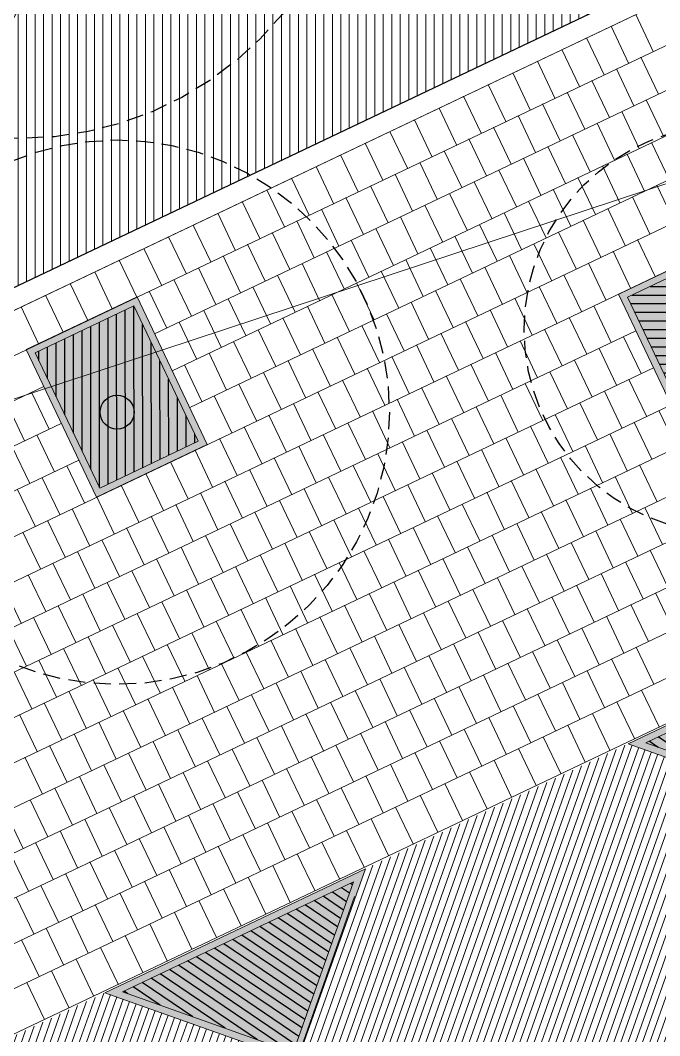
# Model space of a CAD drawing. Header units: metres. Extents: x 678805 to 1359287, y 2747329 to 5497370.
# Drawn here: x 679985.86 to 679995.25, y 2748682.56 to 2748697.48 of the extents above; entities that cross this region are included whole.
import ezdxf
from ezdxf.enums import TextEntityAlignment as Align

# ---------------------------------------------------------------- set-up
doc = ezdxf.new("R2010")
doc.units = ezdxf.units.M
doc.linetypes.add('XREF_MON_SFT_TREES$0$HIDDEN', pattern=[0.375, 0.25, -0.125])
for name, color, linetype in [('00_XREF_MON_HSC_PAVEMENT', 7, 'Continuous'), ('00_XREF_TWQ_BUILDINGS', 7, 'Continuous'), ('00_XREF_TWQ_SFT_TREES', 7, 'Continuous'), ('XREF_MON_GENERAL_LAYOUT$0$02-L-Edge Line Step -10cm', 6, 'Continuous'), ('XREF_MON_GENERAL_LAYOUT$0$02-L-Plan Change', 8, 'Continuous'), ('XREF_MON_HSC_PAVEMENT$0$03-TR-Tree Pit_Green', 74, 'Continuous'), ('XREF_MON_SFT_TREES$0$SL_TREE_CANOPY', 251, 'XREF_MON_SFT_TREES$0$HIDDEN'), ('XREF_MON_SFT_TREES$0$SL_TREE_TRUNK', 251, 'Continuous')]:
    doc.layers.add(name, color=color, linetype=linetype)
for name, color, linetype, true_color in [('02-L-Waterfeatures 01', 7, 'Continuous', 0x4da6ff), ('XREF_MON_HSC_PAVEMENT$0$03-TR-Tree Pit_White', 7, 'Continuous', 0xfcfcfc), ('XREF_MON_SFT_TREES$0$SL_TREE_ACACIA_ETBAICA', 7, 'Continuous', 0x405700), ('XREF_MON_SFT_TREES$0$SL_TREE_ALBIZIA_LEBBECK', 7, 'Continuous', 0xa3a300), ('XREF_MON_SFT_TREES$0$SL_TREE_PROSOPIS_CINERARIA', 7, 'Continuous', 0x5f7f00)]:
    doc.layers.add(name, color=color, linetype=linetype, true_color=true_color)
for name, color, linetype, lineweight in [('XREF_MON_GENERAL_LAYOUT$0$02-L-Material Change', 251, 'Continuous', 5), ('XREF_MON_GENERAL_LAYOUT$0$04-BK-Tree Pit', 6, 'Continuous', 5), ('XREF_MON_HSC_FURNITURE$0$03-PG-CBIncluded', 8, 'Continuous', 5), ('XREF_MON_HSC_PAVEMENT$0$04-BK-Tree Pit', 6, 'Continuous', 5)]:
    doc.layers.add(name, color=color, linetype=linetype, lineweight=lineweight)
for name, color, linetype, lineweight, true_color in [('XREF_MON_HSC_PAVEMENT$0$02-L-Joints-Paviment_07_Precast Concrete Blocks 60X40', 7, 'Continuous', 5, 0x999999), ('XREF_MON_HSC_PAVEMENT$0$03-TR-Pavement_02_Sealed Gravel', 7, 'Continuous', 5, 0x38321e), ('XREF_MON_HSC_PAVEMENT$0$03-TR-Pavement_07_Precast Concrete Blocks 20X10', 7, 'Continuous', 5, 0x999999), ('XREF_MON_HSC_PAVEMENT$0$03-TR-Pavement_07_Precast Concrete Blocks 60X40', 7, 'Continuous', 5, 0x999999)]:
    doc.layers.add(name, color=color, linetype=linetype, lineweight=lineweight, true_color=true_color)
doc.layers.get('XREF_MON_SFT_TREES$0$SL_TREE_ACACIA_ETBAICA').off()
doc.layers.get('XREF_MON_SFT_TREES$0$SL_TREE_ALBIZIA_LEBBECK').off()
doc.layers.get('XREF_MON_SFT_TREES$0$SL_TREE_PROSOPIS_CINERARIA').off()
doc.styles.add('XREF_MON_GENERAL_LAYOUT$0$Standard', font='arial.ttf')

# ---------------------------------------------------------------- blocks, each defined once
blk = doc.blocks.new('XREF_MON_SFT_TREES$0$Acacia etbaica')
h = blk.add_hatch()
h.set_pattern_fill('ANSI31', color=256, scale=0.1)
edge = h.paths.add_edge_path()
edge.add_arc((0, 0), 3, 0, 360)
at = {"layer": 'XREF_MON_SFT_TREES$0$SL_TREE_TRUNK'}
h = blk.add_hatch(color=256, dxfattribs=at)
h.dxf.hatch_style = 1
edge = h.paths.add_edge_path()
edge.add_arc((0, 0), 0.15, 286.4511, 569.1271)
edge.add_arc((0, 0), 0.15, 209.1271, 286.4511)
at = {"layer": 'XREF_MON_SFT_TREES$0$SL_TREE_CANOPY'}
blk.add_circle((0, 0), 3, dxfattribs=at)
at = {"layer": 'XREF_MON_SFT_TREES$0$SL_TREE_TRUNK'}
blk.add_circle((0, 0), 0.15, dxfattribs=at)
blk.add_circle((0, 0), 0.15, dxfattribs=at)
blk = doc.blocks.new('XREF_MON_SFT_TREES$0$Prosopis_cineraria')
h = blk.add_hatch()
h.set_pattern_fill('ANSI31', color=256, scale=0.1)
edge = h.paths.add_edge_path()
edge.add_arc((0, 0), 4, 0, 360)
at = {"layer": 'XREF_MON_SFT_TREES$0$SL_TREE_TRUNK'}
h = blk.add_hatch(color=256, dxfattribs=at)
h.dxf.hatch_style = 1
edge = h.paths.add_edge_path()
edge.add_arc((0, 0), 0.25, 0, 360)
at = {"layer": 'XREF_MON_SFT_TREES$0$SL_TREE_CANOPY', "linetype": 'XREF_MON_SFT_TREES$0$HIDDEN'}
blk.add_circle((0, 0), 4, dxfattribs=at)
at = {"layer": 'XREF_MON_SFT_TREES$0$SL_TREE_TRUNK'}
blk.add_circle((0, 0), 0.25, dxfattribs=at)
blk = doc.blocks.new('XREF_MON_SFT_TREES$0$Albizia_lebbeck')
h = blk.add_hatch()
h.set_pattern_fill('ANSI31', color=256, scale=0.1)
edge = h.paths.add_edge_path()
edge.add_arc((0, 0), 5, -25.4481, 334.5519)
at = {"layer": 'XREF_MON_SFT_TREES$0$SL_TREE_TRUNK'}
h = blk.add_hatch(color=256, dxfattribs=at)
h.dxf.hatch_style = 1
edge = h.paths.add_edge_path()
edge.add_arc((0, 0), 0.25, 0, 360)
at = {"layer": 'XREF_MON_SFT_TREES$0$SL_TREE_CANOPY', "linetype": 'XREF_MON_SFT_TREES$0$HIDDEN'}
blk.add_circle((0, 0), 5, dxfattribs=at)
at = {"layer": 'XREF_MON_SFT_TREES$0$SL_TREE_TRUNK'}
blk.add_circle((0, 0), 0.25, dxfattribs=at)
blk = doc.blocks.new('XREF_MON_SFT_TREES')
at = {"layer": 'XREF_MON_SFT_TREES$0$SL_TREE_ACACIA_ETBAICA', "rotation": 25.44812939262281}
blk.add_blockref('XREF_MON_SFT_TREES$0$Acacia etbaica', (679996.26, 2748692.944), dxfattribs=at)
at = {"layer": 'XREF_MON_SFT_TREES$0$SL_TREE_ALBIZIA_LEBBECK', "rotation": 25.44812939262281}
blk.add_blockref('XREF_MON_SFT_TREES$0$Albizia_lebbeck', (679985.847, 2748700.747), dxfattribs=at)
at = {"layer": 'XREF_MON_SFT_TREES$0$SL_TREE_PROSOPIS_CINERARIA', "rotation": 25.44812939262281}
blk.add_blockref('XREF_MON_SFT_TREES$0$Prosopis_cineraria', (679987.28, 2748691.725), dxfattribs=at)
blk = doc.blocks.new('XREF_MON_HSC_PAVEMENT$0$ALCORQUE RECTANGULAR')
at = {"layer": 'XREF_MON_HSC_PAVEMENT$0$03-TR-Tree Pit_Green', "ltscale": 0.3}
h = blk.add_hatch(dxfattribs=at)
h.set_pattern_fill('ANSI31', color=256, scale=0.04, angle=-45)
h.set_pattern_definition([(360, (-2068898.16958, 3428624.0145), (3e-17, 0.127), [])])
h.paths.add_polyline_path([(679903.391, 2748647.421), (679902.702, 2748648.869), (679904.689, 2748649.814), (679905.377, 2748648.367)])
at = {"layer": 'XREF_MON_HSC_PAVEMENT$0$03-TR-Tree Pit_White'}
h = blk.add_hatch(color=256, dxfattribs=at)
h.dxf.hatch_style = 1
h.paths.add_polyline_path([(679903.344, 2748647.288), (679902.569, 2748648.916), (679904.736, 2748649.947), (679905.511, 2748648.319)])
blk = doc.blocks.new('XREF_MON_HSC_PAVEMENT$0$Alcorque Parking 8m2')
at = {"layer": 'XREF_MON_HSC_PAVEMENT$0$03-TR-Tree Pit_Green', "ltscale": 0.3}
h = blk.add_hatch(dxfattribs=at)
h.set_pattern_fill('ANSI31', color=256, scale=0.04, angle=40)
h.set_pattern_definition([(85, (-679726.04474, -2748720.75428), (-0.1265167266577, 0.011068779329), [])])
h.paths.add_polyline_path([(-1.079, -0.384), (2.316, 1.231), (-0.189, 2.121)])
at = {"layer": 'XREF_MON_HSC_PAVEMENT$0$03-TR-Tree Pit_White'}
h = blk.add_hatch(color=256, dxfattribs=at)
h.dxf.hatch_style = 1
h.paths.add_polyline_path([(-1.254, -0.578), (2.577, 1.245), (-0.25, 2.249)])
blk = doc.blocks.new('XREF_MON_HSC_PAVEMENT')
at = {"layer": 'XREF_MON_HSC_PAVEMENT$0$03-TR-Pavement_02_Sealed Gravel', "linetype": 'Continuous'}
h = blk.add_hatch(dxfattribs=at)
h.set_pattern_fill('ANSI31', color=256, scale=0.0393, angle=45)
h.set_pattern_definition([(90, (652974.11672, 2717198.73223), (-0.1247775, 0), [])])
h.paths.add_polyline_path([(679968.866, 2748742.603), (679983.868, 2748747.571), (679993.107, 2748719.677), (679978.111, 2748714.692)], flags=16)
h.paths.add_polyline_path([(679998.133, 2748710.307), (680003.902, 2748713.034), (680005.419, 2748708.439), (680000.185, 2748705.967)], flags=16)
h.paths.add_polyline_path([(679963.902, 2748747.461), (679988.621, 2748759.303), (680006.998, 2748703.659), (679982.255, 2748691.885)])
at = {"layer": 'XREF_MON_HSC_PAVEMENT$0$03-TR-Pavement_07_Precast Concrete Blocks 20X10'}
h = blk.add_hatch(dxfattribs=at)
h.set_pattern_fill('ANSI31', color=256, scale=0.0315, angle=25.5)
h.set_pattern_definition([(70.5, (0, 0), (-0.094275932128, 0.033384858509), [])])
h.paths.add_polyline_path([(679945.648, 2748656.46), (679943.852, 2748660.24), (679944.878, 2748663.104), (679948.723, 2748664.934), (679951.551, 2748663.93), (679952.554, 2748666.757), (679956.392, 2748668.583), (679959.225, 2748667.582), (679960.23, 2748670.41), (679964.074, 2748672.238), (679966.807, 2748671.268), (679966.901, 2748671.235), (679967.905, 2748674.062), (679971.75, 2748675.891), (679974.576, 2748674.887), (679975.581, 2748677.714), (679979.425, 2748679.544), (679982.251, 2748678.54), (679983.256, 2748681.367), (679987.1, 2748683.196), (679989.832, 2748682.225), (679990.931, 2748685.019), (679994.775, 2748686.848), (679997.603, 2748685.845), (679998.607, 2748688.672), (680002.45, 2748690.501), (680005.277, 2748689.497), (680006.278, 2748692.322), (680010.255, 2748694.245), (680013.159, 2748693.214), (680014.955, 2748689.44)])
at = {"layer": 'XREF_MON_HSC_PAVEMENT$0$02-L-Joints-Paviment_07_Precast Concrete Blocks 60X40'}
for points in [[(679995.156, 2748697.027), (679994.898, 2748697.569)], [(679994.795, 2748696.855), (679994.537, 2748697.397)], [(679994.434, 2748696.683), (679994.176, 2748697.225)], [(679994.073, 2748696.511), (679993.815, 2748697.053)], [(679993.711, 2748696.339), (679993.454, 2748696.881)], [(679995.234, 2748696.4), (679994.976, 2748696.942)], [(679994.873, 2748696.228), (679994.615, 2748696.77)], [(679993.35, 2748696.167), (679993.092, 2748696.709)], [(679994.512, 2748696.056), (679994.254, 2748696.598)], [(679992.989, 2748695.996), (679992.731, 2748696.538)], [(679992.628, 2748695.824), (679992.37, 2748696.366)], [(679994.15, 2748695.884), (679993.892, 2748696.426)], [(679995.312, 2748695.773), (679995.054, 2748696.315)], [(679992.267, 2748695.652), (679992.009, 2748696.194)], [(679993.789, 2748695.712), (679993.531, 2748696.254)], [(679994.951, 2748695.601), (679994.693, 2748696.143)], [(679991.905, 2748695.48), (679991.648, 2748696.022)], [(679993.428, 2748695.541), (679993.17, 2748696.082)], [(679991.544, 2748695.308), (679991.286, 2748695.85)], [(679993.067, 2748695.369), (679992.809, 2748695.911)], [(679994.589, 2748695.429), (679994.332, 2748695.971)], [(679992.706, 2748695.197), (679992.448, 2748695.739)], [(679994.228, 2748695.257), (679993.97, 2748695.799)], [(679995.39, 2748695.145), (679995.132, 2748695.687)], [(679991.183, 2748695.136), (679990.925, 2748695.678)], [(679992.344, 2748695.025), (679992.087, 2748695.567)], [(679993.867, 2748695.085), (679993.609, 2748695.627)], [(679990.822, 2748694.964), (679990.564, 2748695.506)], [(679991.983, 2748694.853), (679991.725, 2748695.395)], [(679993.506, 2748694.913), (679993.248, 2748695.455)], [(679995.029, 2748694.973), (679994.771, 2748695.515)], [(679990.461, 2748694.792), (679990.203, 2748695.334)], [(679993.145, 2748694.742), (679992.887, 2748695.283)], [(679994.667, 2748694.801), (679994.41, 2748695.343)], [(679990.1, 2748694.621), (679989.842, 2748695.162)], [(679991.622, 2748694.681), (679991.364, 2748695.223)], [(679992.783, 2748694.57), (679992.526, 2748695.112)], [(679994.306, 2748694.63), (679994.048, 2748695.171)], [(679989.738, 2748694.449), (679989.48, 2748694.991)], [(679991.261, 2748694.509), (679991.003, 2748695.051)], [(679992.422, 2748694.398), (679992.164, 2748694.94)], [(679993.945, 2748694.458), (679993.687, 2748695)], [(679995.468, 2748694.518), (679995.21, 2748695.06)], [(679989.377, 2748694.277), (679989.119, 2748694.819)], [(679990.9, 2748694.337), (679990.642, 2748694.879)], [(679993.584, 2748694.286), (679993.326, 2748694.828)], [(679995.107, 2748694.346), (679994.849, 2748694.888)], [(679989.016, 2748694.105), (679988.758, 2748694.647)], [(679990.538, 2748694.166), (679990.281, 2748694.707)], [(679992.061, 2748694.226), (679991.803, 2748694.768)], [(679993.223, 2748694.114), (679992.965, 2748694.656)], [(679994.745, 2748694.174), (679994.487, 2748694.716)], [(679990.177, 2748693.994), (679989.919, 2748694.536)], [(679991.7, 2748694.054), (679991.442, 2748694.596)], [(679994.384, 2748694.002), (679994.126, 2748694.544)], [(679988.655, 2748693.933), (679988.397, 2748694.475)], [(679989.816, 2748693.822), (679989.558, 2748694.364)], [(679991.339, 2748693.882), (679991.081, 2748694.424)], [(679992.862, 2748693.942), (679992.604, 2748694.484)], [(679994.023, 2748693.831), (679993.765, 2748694.372)], [(679988.294, 2748693.761), (679988.036, 2748694.303)], [(679990.977, 2748693.71), (679990.72, 2748694.252)], [(679992.5, 2748693.77), (679992.242, 2748694.312)], [(679993.662, 2748693.659), (679993.404, 2748694.201)], [(679995.185, 2748693.719), (679994.927, 2748694.26)], [(679987.932, 2748693.589), (679987.674, 2748694.131)], [(679989.455, 2748693.65), (679989.197, 2748694.192)], [(679990.616, 2748693.538), (679990.358, 2748694.08)], [(679992.139, 2748693.598), (679991.881, 2748694.14)], [(679994.823, 2748693.547), (679994.566, 2748694.089)], [(679987.571, 2748693.417), (679987.313, 2748693.959)], [(679989.094, 2748693.478), (679988.836, 2748694.02)], [(679990.255, 2748693.367), (679989.997, 2748693.908)], [(679991.778, 2748693.426), (679991.52, 2748693.968)], [(679993.301, 2748693.487), (679993.043, 2748694.029)], [(679994.462, 2748693.375), (679994.204, 2748693.917)], [(679987.21, 2748693.246), (679986.952, 2748693.787)], [(679988.732, 2748693.306), (679988.475, 2748693.848)], [(679991.417, 2748693.255), (679991.159, 2748693.797)], [(679992.939, 2748693.315), (679992.682, 2748693.857)], [(679986.849, 2748693.074), (679986.591, 2748693.616)], [(679988.371, 2748693.134), (679988.113, 2748693.676)], [(679989.894, 2748693.195), (679989.636, 2748693.737)], [(679991.056, 2748693.083), (679990.798, 2748693.625)], [(679992.578, 2748693.143), (679992.32, 2748693.685)], [(679994.101, 2748693.203), (679993.843, 2748693.745)], [(679988.01, 2748692.962), (679987.752, 2748693.504)], [(679989.533, 2748693.023), (679989.275, 2748693.565)], [(679990.694, 2748692.911), (679990.436, 2748693.453)], [(679992.217, 2748692.971), (679991.959, 2748693.513)], [(679993.74, 2748693.031), (679993.482, 2748693.573)], [(679986.488, 2748692.902), (679986.23, 2748693.444)], [(679989.172, 2748692.851), (679988.914, 2748693.393)], [(679991.856, 2748692.799), (679991.598, 2748693.341)], [(679993.379, 2748692.859), (679993.121, 2748693.401)], [(679986.126, 2748692.73), (679985.869, 2748693.272)], [(679988.81, 2748692.679), (679988.552, 2748693.221)], [(679990.333, 2748692.739), (679990.075, 2748693.281)], [(679991.495, 2748692.627), (679991.237, 2748693.169)], [(679993.017, 2748692.687), (679992.76, 2748693.229)], [(679994.54, 2748692.748), (679994.282, 2748693.29)], [(679988.449, 2748692.507), (679988.191, 2748693.049)], [(679989.972, 2748692.567), (679989.714, 2748693.109)], [(679992.656, 2748692.515), (679992.398, 2748693.057)], [(679994.179, 2748692.576), (679993.921, 2748693.118)], [(679989.611, 2748692.395), (679989.353, 2748692.937)], [(679991.133, 2748692.456), (679990.876, 2748692.997)], [(679992.295, 2748692.344), (679992.037, 2748692.886)], [(679993.818, 2748692.404), (679993.56, 2748692.946)], [(679989.25, 2748692.223), (679988.992, 2748692.765)], [(679990.772, 2748692.284), (679990.514, 2748692.826)], [(679991.934, 2748692.172), (679991.676, 2748692.714)], [(679993.457, 2748692.232), (679993.199, 2748692.774)], [(679994.979, 2748692.292), (679994.721, 2748692.834)], [(679988.888, 2748692.051), (679988.631, 2748692.593)], [(679990.411, 2748692.112), (679990.153, 2748692.654)], [(679993.095, 2748692.06), (679992.837, 2748692.602)], [(679994.618, 2748692.12), (679994.36, 2748692.662)], [(679988.527, 2748691.88), (679988.269, 2748692.422)], [(679990.05, 2748691.94), (679989.792, 2748692.482)], [(679991.573, 2748692), (679991.315, 2748692.542)], [(679992.734, 2748691.888), (679992.476, 2748692.43)], [(679994.257, 2748691.948), (679993.999, 2748692.49)], [(679989.689, 2748691.768), (679989.431, 2748692.31)], [(679991.212, 2748691.828), (679990.954, 2748692.37)], [(679992.373, 2748691.716), (679992.115, 2748692.258)], [(679993.896, 2748691.776), (679993.638, 2748692.318)], [(679989.327, 2748691.596), (679989.07, 2748692.138)], [(679990.85, 2748691.656), (679990.592, 2748692.198)], [(679993.535, 2748691.604), (679993.277, 2748692.146)], [(679995.057, 2748691.665), (679994.799, 2748692.207)], [(679986.282, 2748691.476), (679986.024, 2748692.018)], [(679988.966, 2748691.424), (679988.708, 2748691.966)], [(679990.489, 2748691.484), (679990.231, 2748692.026)], [(679992.012, 2748691.545), (679991.754, 2748692.086)], [(679993.173, 2748691.433), (679992.916, 2748691.975)], [(679994.696, 2748691.493), (679994.438, 2748692.035)], [(679985.921, 2748691.304), (679985.663, 2748691.846)], [(679990.128, 2748691.312), (679989.87, 2748691.854)], [(679991.651, 2748691.373), (679991.393, 2748691.915)], [(679994.335, 2748691.321), (679994.077, 2748691.863)], [(679989.767, 2748691.14), (679989.509, 2748691.682)], [(679991.289, 2748691.201), (679991.031, 2748691.743)], [(679992.812, 2748691.261), (679992.554, 2748691.803)], [(679993.974, 2748691.149), (679993.716, 2748691.691)], [(679995.496, 2748691.209), (679995.239, 2748691.751)], [(679989.406, 2748690.969), (679989.148, 2748691.511)], [(679990.928, 2748691.029), (679990.67, 2748691.571)], [(679992.451, 2748691.089), (679992.193, 2748691.631)], [(679993.612, 2748690.977), (679993.355, 2748691.519)], [(679995.135, 2748691.037), (679994.877, 2748691.579)], [(679986.36, 2748690.848), (679986.102, 2748691.39)], [(679990.567, 2748690.857), (679990.309, 2748691.399)], [(679992.09, 2748690.917), (679991.832, 2748691.459)], [(679994.774, 2748690.865), (679994.516, 2748691.407)], [(679985.999, 2748690.677), (679985.741, 2748691.218)], [(679989.044, 2748690.797), (679988.786, 2748691.339)], [(679990.206, 2748690.685), (679989.948, 2748691.227)], [(679991.729, 2748690.745), (679991.471, 2748691.287)], [(679993.251, 2748690.805), (679992.993, 2748691.347)], [(679994.413, 2748690.693), (679994.155, 2748691.235)], [(679988.683, 2748690.625), (679988.425, 2748691.167)], [(679991.367, 2748690.573), (679991.11, 2748691.115)], [(679992.89, 2748690.634), (679992.632, 2748691.176)], [(679994.052, 2748690.522), (679993.794, 2748691.064)], [(679986.799, 2748690.393), (679986.541, 2748690.935)], [(679988.322, 2748690.453), (679988.064, 2748690.995)], [(679989.845, 2748690.513), (679989.587, 2748691.055)], [(679991.006, 2748690.401), (679990.748, 2748690.943)], [(679992.529, 2748690.462), (679992.271, 2748691.004)], [(679995.214, 2748690.409), (679994.956, 2748690.951)], [(679986.438, 2748690.221), (679986.18, 2748690.763)], [(679987.961, 2748690.281), (679987.703, 2748690.823)], [(679989.483, 2748690.341), (679989.226, 2748690.883)], [(679990.645, 2748690.23), (679990.387, 2748690.771)], [(679992.168, 2748690.29), (679991.91, 2748690.832)], [(679993.691, 2748690.35), (679993.433, 2748690.892)], [(679994.852, 2748690.237), (679994.595, 2748690.779)], [(679987.6, 2748690.109), (679987.342, 2748690.651)], [(679989.122, 2748690.17), (679988.864, 2748690.712)], [(679991.806, 2748690.118), (679991.549, 2748690.66)], [(679993.329, 2748690.178), (679993.071, 2748690.72)], [(679986.077, 2748690.049), (679985.819, 2748690.591)], [(679987.238, 2748689.937), (679986.981, 2748690.479)], [(679988.761, 2748689.998), (679988.503, 2748690.54)], [(679990.284, 2748690.058), (679990.026, 2748690.6)], [(679991.445, 2748689.946), (679991.187, 2748690.488)], [(679992.968, 2748690.006), (679992.71, 2748690.548)], [(679994.491, 2748690.065), (679994.233, 2748690.607)], [(679988.4, 2748689.826), (679988.142, 2748690.368)], [(679989.923, 2748689.886), (679989.665, 2748690.428)], [(679991.084, 2748689.774), (679990.826, 2748690.316)], [(679992.607, 2748689.834), (679992.349, 2748690.376)], [(679994.13, 2748689.893), (679993.872, 2748690.435)], [(679995.291, 2748689.782), (679995.033, 2748690.324)], [(679986.877, 2748689.766), (679986.619, 2748690.307)], [(679988.039, 2748689.654), (679987.781, 2748690.196)], [(679989.561, 2748689.714), (679989.304, 2748690.256)], [(679992.246, 2748689.662), (679991.988, 2748690.204)], [(679993.769, 2748689.722), (679993.511, 2748690.264)], [(679986.516, 2748689.594), (679986.258, 2748690.136)], [(679987.677, 2748689.482), (679987.42, 2748690.024)], [(679989.2, 2748689.542), (679988.942, 2748690.084)], [(679990.723, 2748689.602), (679990.465, 2748690.144)], [(679991.885, 2748689.49), (679991.627, 2748690.032)], [(679993.408, 2748689.55), (679993.15, 2748690.092)], [(679994.93, 2748689.611), (679994.672, 2748690.153)], [(679986.155, 2748689.422), (679985.897, 2748689.964)], [(679988.839, 2748689.37), (679988.581, 2748689.912)], [(679990.362, 2748689.43), (679990.104, 2748689.972)], [(679993.046, 2748689.378), (679992.789, 2748689.92)], [(679994.569, 2748689.439), (679994.311, 2748689.981)], [(679987.316, 2748689.31), (679987.058, 2748689.852)], [(679988.478, 2748689.198), (679988.22, 2748689.74)], [(679990.001, 2748689.259), (679989.743, 2748689.801)], [(679991.523, 2748689.319), (679991.265, 2748689.86)], [(679992.685, 2748689.206), (679992.427, 2748689.748)], [(679994.208, 2748689.267), (679993.95, 2748689.809)], [(679986.955, 2748689.138), (679986.697, 2748689.68)], [(679989.639, 2748689.087), (679989.381, 2748689.629)], [(679991.162, 2748689.147), (679990.904, 2748689.689)], [(679992.324, 2748689.034), (679992.066, 2748689.576)], [(679993.846, 2748689.095), (679993.589, 2748689.637)], [(679995.369, 2748689.155), (679995.111, 2748689.697)], [(679986.594, 2748688.967), (679986.336, 2748689.508)], [(679988.117, 2748689.026), (679987.859, 2748689.568)], [(679989.278, 2748688.915), (679989.02, 2748689.457)], [(679990.801, 2748688.975), (679990.543, 2748689.517)], [(679993.485, 2748688.923), (679993.227, 2748689.465)], [(679995.008, 2748688.983), (679994.75, 2748689.525)], [(679986.233, 2748688.795), (679985.975, 2748689.337)], [(679987.756, 2748688.855), (679987.498, 2748689.396)], [(679988.917, 2748688.743), (679988.659, 2748689.285)], [(679990.44, 2748688.803), (679990.182, 2748689.345)], [(679991.963, 2748688.862), (679991.705, 2748689.404)], [(679993.124, 2748688.751), (679992.866, 2748689.293)], [(679994.647, 2748688.812), (679994.389, 2748689.354)], [(679985.871, 2748688.623), (679985.614, 2748689.165)], [(679987.394, 2748688.683), (679987.136, 2748689.225)], [(679990.079, 2748688.631), (679989.821, 2748689.173)], [(679991.602, 2748688.69), (679991.344, 2748689.232)], [(679992.763, 2748688.579), (679992.505, 2748689.121)], [(679994.286, 2748688.64), (679994.028, 2748689.182)], [(679987.033, 2748688.511), (679986.775, 2748689.053)], [(679988.556, 2748688.571), (679988.298, 2748689.113)], [(679989.717, 2748688.459), (679989.46, 2748689.001)], [(679991.241, 2748688.518), (679990.983, 2748689.06)], [(679993.924, 2748688.468), (679993.666, 2748689.01)], [(679995.447, 2748688.528), (679995.189, 2748689.07)], [(679986.672, 2748688.339), (679986.414, 2748688.881)], [(679988.195, 2748688.399), (679987.937, 2748688.941)], [(679989.356, 2748688.287), (679989.098, 2748688.829)], [(679990.879, 2748688.347), (679990.621, 2748688.888)], [(679992.402, 2748688.408), (679992.144, 2748688.949)], [(679993.563, 2748688.296), (679993.305, 2748688.838)], [(679995.086, 2748688.356), (679994.828, 2748688.898)], [(679986.311, 2748688.167), (679986.053, 2748688.709)], [(679987.833, 2748688.227), (679987.575, 2748688.769)], [(679990.518, 2748688.175), (679990.26, 2748688.717)], [(679992.04, 2748688.236), (679991.783, 2748688.778)], [(679994.725, 2748688.184), (679994.467, 2748688.726)], [(679985.95, 2748687.995), (679985.692, 2748688.537)], [(679987.472, 2748688.056), (679987.214, 2748688.597)], [(679988.995, 2748688.115), (679988.737, 2748688.657)], [(679990.157, 2748688.003), (679989.899, 2748688.545)], [(679991.679, 2748688.064), (679991.421, 2748688.606)], [(679993.202, 2748688.124), (679992.944, 2748688.666)], [(679994.364, 2748688.012), (679994.106, 2748688.554)], [(679987.111, 2748687.884), (679986.853, 2748688.426)], [(679988.634, 2748687.944), (679988.376, 2748688.485)], [(679991.318, 2748687.892), (679991.06, 2748688.434)], [(679992.841, 2748687.952), (679992.583, 2748688.494)], [(679994.002, 2748687.84), (679993.745, 2748688.382)], [(679986.75, 2748687.712), (679986.492, 2748688.254)], [(679988.273, 2748687.772), (679988.015, 2748688.314)], [(679989.796, 2748687.831), (679989.538, 2748688.373)], [(679990.957, 2748687.72), (679990.699, 2748688.262)], [(679992.48, 2748687.78), (679992.222, 2748688.322)], [(679995.164, 2748687.729), (679994.906, 2748688.271)], [(679986.389, 2748687.54), (679986.131, 2748688.082)], [(679987.911, 2748687.6), (679987.654, 2748688.142)], [(679989.435, 2748687.659), (679989.177, 2748688.201)], [(679990.596, 2748687.548), (679990.338, 2748688.09)], [(679992.118, 2748687.609), (679991.861, 2748688.15)], [(679993.641, 2748687.668), (679993.383, 2748688.21)], [(679994.803, 2748687.557), (679994.545, 2748688.099)], [(679987.55, 2748687.428), (679987.292, 2748687.97)], [(679989.073, 2748687.487), (679988.816, 2748688.029)], [(679991.757, 2748687.437), (679991.499, 2748687.979)], [(679993.28, 2748687.497), (679993.022, 2748688.038)], [(679986.027, 2748687.368), (679985.77, 2748687.91)], [(679987.189, 2748687.256), (679986.931, 2748687.798)], [(679988.712, 2748687.315), (679988.454, 2748687.857)], [(679990.235, 2748687.376), (679989.977, 2748687.918)], [(679991.396, 2748687.265), (679991.138, 2748687.807)], [(679992.919, 2748687.325), (679992.661, 2748687.867)], [(679994.441, 2748687.385), (679994.184, 2748687.927)], [(679988.351, 2748687.143), (679988.093, 2748687.685)], [(679989.873, 2748687.204), (679989.615, 2748687.746)], [(679991.035, 2748687.093), (679990.777, 2748687.635)], [(679992.558, 2748687.153), (679992.3, 2748687.695)], [(679994.08, 2748687.213), (679993.822, 2748687.755)], [(679995.242, 2748687.101), (679994.984, 2748687.643)], [(679986.828, 2748687.084), (679986.57, 2748687.626)], [(679987.99, 2748686.971), (679987.732, 2748687.513)], [(679989.512, 2748687.033), (679989.254, 2748687.574)], [(679992.196, 2748686.981), (679991.939, 2748687.523)], [(679993.719, 2748687.041), (679993.461, 2748687.583)], [(679986.467, 2748686.912), (679986.209, 2748687.454)], [(679987.629, 2748686.8), (679987.371, 2748687.342)], [(679989.151, 2748686.861), (679988.893, 2748687.403)], [(679990.674, 2748686.921), (679990.416, 2748687.463)], [(679991.835, 2748686.809), (679991.577, 2748687.351)], [(679993.358, 2748686.869), (679993.1, 2748687.411)], [(679994.881, 2748686.929), (679994.623, 2748687.471)], [(679986.105, 2748686.74), (679985.848, 2748687.282)], [(679988.79, 2748686.689), (679988.532, 2748687.231)], [(679990.312, 2748686.749), (679990.055, 2748687.291)], [(679992.997, 2748686.698), (679992.739, 2748687.239)], [(679994.52, 2748686.757), (679994.262, 2748687.299)], [(679987.267, 2748686.628), (679987.01, 2748687.17)], [(679988.429, 2748686.517), (679988.171, 2748687.059)], [(679989.951, 2748686.577), (679989.693, 2748687.119)], [(679991.474, 2748686.637), (679991.216, 2748687.179)], [(679992.636, 2748686.526), (679992.378, 2748687.068)], [(679994.158, 2748686.585), (679993.901, 2748687.127)], [(679986.906, 2748686.456), (679986.648, 2748686.998)], [(679988.067, 2748686.345), (679987.809, 2748686.887)], [(679989.59, 2748686.405), (679989.332, 2748686.947)], [(679991.113, 2748686.465), (679990.855, 2748687.007)], [(679992.274, 2748686.354), (679992.016, 2748686.896)], [(679993.797, 2748686.414), (679993.539, 2748686.955)], [(679986.545, 2748686.284), (679986.287, 2748686.826)], [(679989.229, 2748686.234), (679988.971, 2748686.775)], [(679990.752, 2748686.293), (679990.494, 2748686.835)], [(679993.436, 2748686.242), (679993.178, 2748686.784)], [(679986.184, 2748686.112), (679985.926, 2748686.654)], [(679987.706, 2748686.173), (679987.448, 2748686.715)], [(679988.868, 2748686.062), (679988.61, 2748686.604)], [(679990.39, 2748686.122), (679990.133, 2748686.664)], [(679991.913, 2748686.182), (679991.655, 2748686.724)], [(679993.075, 2748686.07), (679992.817, 2748686.612)], [(679987.345, 2748686.001), (679987.087, 2748686.543)], [(679990.029, 2748685.95), (679989.771, 2748686.492)], [(679991.552, 2748686.01), (679991.294, 2748686.552)], [(679992.714, 2748685.898), (679992.456, 2748686.44)], [(679986.984, 2748685.829), (679986.726, 2748686.371)], [(679988.506, 2748685.89), (679988.249, 2748686.432)], [(679989.668, 2748685.778), (679989.41, 2748686.32)], [(679991.191, 2748685.838), (679990.933, 2748686.38)], [(679986.623, 2748685.658), (679986.365, 2748686.2)], [(679988.145, 2748685.718), (679987.887, 2748686.26)], [(679989.307, 2748685.606), (679989.049, 2748686.148)], [(679990.83, 2748685.666), (679990.572, 2748686.208)], [(679992.352, 2748685.726), (679992.095, 2748686.268)], [(679986.261, 2748685.486), (679986.004, 2748686.028)], [(679987.784, 2748685.546), (679987.526, 2748686.088)], [(679990.468, 2748685.494), (679990.21, 2748686.036)], [(679991.991, 2748685.554), (679991.733, 2748686.096)], [(679985.9, 2748685.314), (679985.642, 2748685.856)], [(679987.423, 2748685.374), (679987.165, 2748685.916)], [(679988.946, 2748685.434), (679988.688, 2748685.976)], [(679990.107, 2748685.323), (679989.849, 2748685.864)], [(679991.63, 2748685.382), (679991.372, 2748685.924)], [(679987.062, 2748685.202), (679986.804, 2748685.744)], [(679988.585, 2748685.262), (679988.327, 2748685.804)], [(679989.746, 2748685.151), (679989.488, 2748685.693)], [(679991.269, 2748685.21), (679991.011, 2748685.752)], [(679986.7, 2748685.03), (679986.443, 2748685.572)], [(679988.223, 2748685.09), (679987.965, 2748685.632)], [(679990.908, 2748685.039), (679990.65, 2748685.581)], [(679986.339, 2748684.859), (679986.081, 2748685.401)], [(679987.862, 2748684.918), (679987.604, 2748685.46)], [(679989.385, 2748684.979), (679989.127, 2748685.521)], [(679990.546, 2748684.867), (679990.289, 2748685.409)], [(679987.501, 2748684.747), (679987.243, 2748685.289)], [(679989.024, 2748684.807), (679988.766, 2748685.349)], [(679985.978, 2748684.687), (679985.72, 2748685.229)], [(679987.14, 2748684.575), (679986.882, 2748685.117)], [(679988.662, 2748684.635), (679988.405, 2748685.177)], [(679990.185, 2748684.695), (679989.927, 2748685.237)], [(679986.779, 2748684.403), (679986.521, 2748684.945)], [(679988.301, 2748684.463), (679988.043, 2748685.005)], [(679989.824, 2748684.523), (679989.566, 2748685.065)], [(679987.94, 2748684.291), (679987.682, 2748684.833)], [(679989.463, 2748684.351), (679989.205, 2748684.893)], [(679986.417, 2748684.231), (679986.159, 2748684.773)], [(679987.579, 2748684.119), (679987.321, 2748684.661)], [(679989.102, 2748684.179), (679988.844, 2748684.721)], [(679986.056, 2748684.059), (679985.798, 2748684.601)], [(679988.741, 2748684.007), (679988.483, 2748684.549)], [(679987.218, 2748683.948), (679986.96, 2748684.49)], [(679988.379, 2748683.835), (679988.121, 2748684.377)], [(679986.856, 2748683.776), (679986.599, 2748684.318)], [(679988.018, 2748683.664), (679987.76, 2748684.206)], [(679986.495, 2748683.604), (679986.237, 2748684.146)], [(679986.134, 2748683.432), (679985.876, 2748683.974)], [(679987.657, 2748683.492), (679987.399, 2748684.034)], [(679987.296, 2748683.32), (679987.038, 2748683.862)], [(679986.935, 2748683.148), (679986.677, 2748683.69)], [(679986.573, 2748682.976), (679986.315, 2748683.518)], [(679986.212, 2748682.804), (679985.954, 2748683.346)]]:
    blk.add_lwpolyline(points, dxfattribs=at)
at = {"layer": 'XREF_MON_HSC_PAVEMENT$0$03-TR-Pavement_07_Precast Concrete Blocks 60X40'}
for points in [[(680020.543, 2748709.772), (679976.839, 2748688.975)], [(680020.801, 2748709.23), (679963.793, 2748682.102)], [(680021.835, 2748707.064), (679976.924, 2748685.693)], [(680022.109, 2748706.531), (679937.293, 2748666.17)], [(680022.883, 2748704.905), (679938.247, 2748664.63)], [(680023.141, 2748704.363), (679938.565, 2748664.117)], [(680023.398, 2748703.822), (679835.554, 2748614.433)], [(680023.656, 2748703.28), (679835.744, 2748613.859)], [(680009.147, 2748703.02), (679987.832, 2748692.877)], [(680023.914, 2748702.738), (679835.935, 2748613.285)], [(680024.172, 2748702.196), (679836.125, 2748612.711)], [(680024.43, 2748701.654), (679836.315, 2748612.137)], [(680024.679, 2748701.109), (679776.702, 2748583.105)], [(680001.46, 2748698.698), (679988.09, 2748692.335)], [(680001.718, 2748698.156), (679988.348, 2748691.793)], [(679994.902, 2748692.919), (679981.717, 2748686.645)], [(679995.159, 2748692.377), (679981.975, 2748686.103)], [(679986.204, 2748692.102), (679936.022, 2748668.223)], [(679986.461, 2748691.56), (679971.894, 2748684.628)], [(679986.719, 2748691.019), (679976.666, 2748686.235)]]:
    blk.add_lwpolyline(points, dxfattribs=at)
at = {"layer": 'XREF_MON_HSC_PAVEMENT$0$04-BK-Tree Pit'}
blk.add_blockref('XREF_MON_HSC_PAVEMENT$0$ALCORQUE RECTANGULAR', (92.075, 44.545), dxfattribs=at)
at = {"layer": 'XREF_MON_HSC_PAVEMENT$0$04-BK-Tree Pit', "rotation": 90}
blk.add_blockref('XREF_MON_HSC_PAVEMENT$0$ALCORQUE RECTANGULAR', (3428635.893, 2068787.908), dxfattribs=at)
at = {"layer": 'XREF_MON_HSC_PAVEMENT$0$04-BK-Tree Pit', "xscale": -0.9999999999999992, "rotation": 230.8937524196276}
for p in [(679996.025, 2748687.461), (679988.339, 2748683.803)]:
    blk.add_blockref('XREF_MON_HSC_PAVEMENT$0$Alcorque Parking 8m2', p, dxfattribs=at)
blk = doc.blocks.new('XREF_MON_HSC_FURNITURE$0$Star shaped bench - BIG')
at = {"true_color": 0xfcfcfc}
h = blk.add_hatch(color=7, dxfattribs=at)
h.dxf.hatch_style = 1
h.paths.add_polyline_path([(0, 0), (-0.301, 0.319), (0.105, 0.91), (-0.271, 1.171), (-0.108, 1.45), (0.335, 1.283), (0.614, 2.306), (0.96, 2.257), (0.992, 1.162), (2.065, 1.033), (2.059, 0.633), (0.929, 0.497), (1.082, -0.318), (0.81, -0.398), (0.508, 0.377)])
blk.add_lwpolyline([(0, 0), (-0.301, 0.319), (0.105, 0.91), (-0.271, 1.171), (-0.108, 1.45), (0.335, 1.283), (0.614, 2.306), (0.96, 2.257), (0.992, 1.162), (2.065, 1.033), (2.059, 0.633), (0.929, 0.497), (1.082, -0.318), (0.81, -0.398), (0.508, 0.377)], close=True)
blk = doc.blocks.new('XREF_MON_HSC_FURNITURE')
at = {"layer": 'XREF_MON_HSC_FURNITURE$0$03-PG-CBIncluded', "rotation": 165.5856624026197}
blk.add_blockref('XREF_MON_HSC_FURNITURE$0$Star shaped bench - BIG', (679986.912, 2748699.564, -0.023), dxfattribs=at)
blk = doc.blocks.new('XREF_MON_GENERAL_LAYOUT$0$ALCORQUE RECTANGULAR')
blk.add_lwpolyline([(679903.391, 2748647.421), (679902.702, 2748648.868), (679904.689, 2748649.814), (679905.378, 2748648.366)], close=True)
at = {"layer": 'XREF_MON_GENERAL_LAYOUT$0$02-L-Material Change'}
blk.add_lwpolyline([(679903.344, 2748647.288), (679902.569, 2748648.916), (679904.736, 2748649.947), (679905.511, 2748648.319)], close=True, dxfattribs=at)
blk = doc.blocks.new('XREF_MON_GENERAL_LAYOUT$0$Alcorque Parking 8m2')
blk.add_lwpolyline([(2.316, 1.231), (-0.189, 2.121), (-1.079, -0.384)], close=True)
at = {"layer": 'XREF_MON_GENERAL_LAYOUT$0$02-L-Material Change'}
blk.add_lwpolyline([(2.577, 1.245), (-0.25, 2.249), (-1.254, -0.578)], close=True, dxfattribs=at)
blk = doc.blocks.new('XREF_MON_GENERAL_LAYOUT')
at = {"layer": 'XREF_MON_GENERAL_LAYOUT$0$02-L-Edge Line Step -10cm'}
blk.add_line((680006.998, 2748703.659), (679982.255, 2748691.885), dxfattribs=at)
at = {"layer": 'XREF_MON_GENERAL_LAYOUT$0$02-L-Material Change', "ltscale": 0.3}
blk.add_line((680010.256, 2748694.245), (679944.884, 2748663.137), dxfattribs=at)
blk.add_lwpolyline([(679963.716, 2748747.705), (679982.259, 2748691.554), (680007.184, 2748703.415), (679988.617, 2748759.633)], close=True, dxfattribs=at)
at = {"layer": 'XREF_MON_GENERAL_LAYOUT$0$02-L-Plan Change', "lineweight": 0, "ltscale": 0.2}
blk.add_line((680023.169, 2748704.272), (679975.566, 2748688.551), dxfattribs=at)
at = {"layer": 'XREF_MON_GENERAL_LAYOUT$0$04-BK-Tree Pit'}
blk.add_blockref('XREF_MON_GENERAL_LAYOUT$0$ALCORQUE RECTANGULAR', (92.075, 44.545), dxfattribs=at)
at = {"layer": 'XREF_MON_GENERAL_LAYOUT$0$04-BK-Tree Pit', "rotation": 90}
blk.add_blockref('XREF_MON_GENERAL_LAYOUT$0$ALCORQUE RECTANGULAR', (3428635.893, 2068787.908), dxfattribs=at)
at = {"layer": 'XREF_MON_GENERAL_LAYOUT$0$04-BK-Tree Pit', "xscale": -0.9999999999999992, "rotation": 230.8937524196276}
for p in [(679996.025, 2748687.461), (679988.339, 2748683.803)]:
    blk.add_blockref('XREF_MON_GENERAL_LAYOUT$0$Alcorque Parking 8m2', p, dxfattribs=at)
at = {"style": 'XREF_MON_GENERAL_LAYOUT$0$Standard'}
for tag, rotation, p in [('604,00', 330.2643, (679905.77, 2748776.558)), ('603,00', 330.2643, (679901.861, 2748753.477)), ('600,00', 133.826, (679944.597, 2748745.153)), ('602,00', 330.2643, (679883.319, 2748738.727)), ('601,00', 117.8906, (679920.972, 2748732.87)), ('601,00', 330.2643, (679864.777, 2748723.976)), ('600,00', 40.8833, (679777.405, 2748705.444, 1.17)), ('602,00', 330.2643, (679941.275, 2748705.483)), ('601,00', 40.8833, (679701.798, 2748703.889, 1.17)), ('598,00', 62.091, (679810.267, 2748702.619)), ('600,00', 330.2643, (679877.781, 2748691.131)), ('600,00', 19.5511, (679920.444, 2748685.496)), ('601,00', 330.2643, (679934.813, 2748683.804)), ('599,00', 330.2643, (679854.567, 2748679.061)), ('600,00', 88.3928, (679743.913, 2748675.572)), ('599,00', 20.6086, (679924.26, 2748675.216)), ('601,00', 88.3928, (679728.035, 2748671.318, -2)), ('602,00', 88.3928, (679711.826, 2748665.966, -1)), ('603,00', 88.3928, (679695.615, 2748660.611)), ('599,00', 40.8833, (679788.807, 2748655.829, 1.17)), ('601,00', 40.8833, (679627.612, 2748644.603, 1.17)), ('603,00', 41.7058, (679702.499, 2748628.484, 1.17)), ('600,00', 40.8833, (679645.925, 2748597.926, 1.17)), ('599,00', 34.2277, (679673.574, 2748555.136, 5.34))]:
    blk.add_attdef(tag, text='', height=1, rotation=rotation, dxfattribs=at).set_placement(p, align=Align.MIDDLE)
at = {"ltscale": 0.3, "style": 'XREF_MON_GENERAL_LAYOUT$0$Standard'}
for tag, rotation, p in [('603,50', 330.2643, (679911.501, 2748760.57)), ('602,50', 330.2643, (679892.865, 2748745.846)), ('600,50', 133.826, (679933.048, 2748738.729)), ('601,50', 330.2643, (679873.581, 2748731.671)), ('601,50', 101.2857, (679909.522, 2748726.945)), ('602,50', 330.2643, (679948.625, 2748713.86)), ('600,50', 39.606, (679743.243, 2748706.971)), ('600,50', 330.2643, (679880.266, 2748702.726)), ('600,50', 17.3537, (679917.615, 2748690.554)), ('599,50', 330.2643, (679867.197, 2748684.716)), ('599,50', 18.8944, (679921.71, 2748680.578)), ('599,50', 39.606, (679778.991, 2748677.241)), ('600,50', 88.3928, (679735.925, 2748673.586)), ('601,50', 88.3928, (679719.906, 2748668.581)), ('602,50', 88.3928, (679703.474, 2748663.452)), ('598,50', 330.2643, (679861.765, 2748662.397)), ('601,50', 39.606, (679610.513, 2748662.061)), ('600,00', 41.7058, (679752.308, 2748637.685)), ('601,00', 41.7058, (679736.044, 2748634.538)), ('599,00', 35.0835, (679763.043, 2748634.415, 1.17)), ('602,00', 41.7058, (679720.174, 2748633.096, 1.17)), ('600,00', 35.0835, (679747.063, 2748629.903, 1.17)), ('601,00', 35.0835, (679731.246, 2748625.239, 1.17)), ('600,50', 39.606, (679636.92, 2748621.339)), ('602,00', 35.0835, (679715.4, 2748620.639, 1.17)), ('599,50', 28.7604, (679659.482, 2748574.323))]:
    blk.add_attdef(tag, text='', height=1, rotation=rotation, dxfattribs=at).set_placement(p, align=Align.MIDDLE)

msp = doc.modelspace()

# ---------------------------------------------------------------- block references
at = {"layer": '00_XREF_MON_HSC_PAVEMENT'}
msp.add_blockref('XREF_MON_HSC_PAVEMENT', (0, 0), dxfattribs=at)
at = {"layer": '00_XREF_TWQ_BUILDINGS'}
msp.add_blockref('XREF_MON_HSC_FURNITURE', (0, 0), dxfattribs=at)
at = {"layer": '00_XREF_TWQ_SFT_TREES'}
msp.add_blockref('XREF_MON_SFT_TREES', (0, 0), dxfattribs=at)
at = {"layer": '02-L-Waterfeatures 01', "color": 18, "true_color": 0x000000}
msp.add_blockref('XREF_MON_GENERAL_LAYOUT', (0, 0), dxfattribs=at)

doc.saveas('drawing.dxf')
